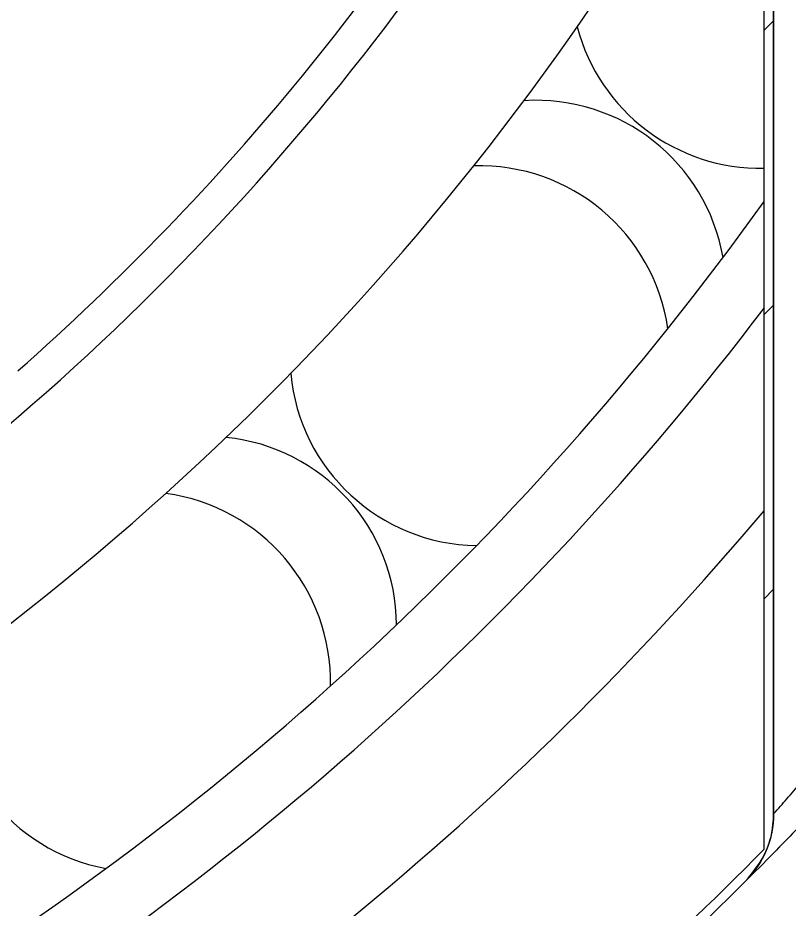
# Model space of a CAD drawing. Header units: millimetres. Extents: x 2 to 1187, y 2 to 839.
# Drawn here: x 657.88 to 670.06, y 451.94 to 466.02 of the extents above; entities that cross this region are included whole.
import ezdxf

# ---------------------------------------------------------------- set-up
doc = ezdxf.new("R2010")
doc.units = ezdxf.units.MM

# ---------------------------------------------------------------- blocks, each defined once
blk = doc.blocks.new('SW_HATCH_3')
at = {"color": 0, "linetype": 'Continuous', "lineweight": 18}
for p, q in [((62.075, -72.629), (62.225, -72.479)), ((62.075, -77.119), (62.225, -76.969)), ((62.075, -81.609), (62.225, -81.459))]:
    blk.add_line(p, q, dxfattribs=at)

msp = doc.modelspace()

# ---------------------------------------------------------------- linework, layer by layer
at = {"color": 7, "linetype": 'Continuous', "lineweight": 25}
for p, q in [((669.6642, 452.8885), (669.6642, 470.2934)), ((669.8143, 453.4449), (669.8143, 469.4434)), ((669.8193, 453.4497), (669.8193, 469.4434)), ((669.8143, 453.4449), (669.8193, 453.4497))]:
    msp.add_line(p, q, dxfattribs=at)
for centre, radius, start, end in [((631.4204, 490.4434), 58.75, 297.910048, 345.207517), ((631.4204, 490.4434), 40, 311.40961, 329.98114), ((631.4203, 490.4435), 43.0001, 301.55095, 332.05621), ((631.4203, 490.4435), 40.5501, 303.70183, 330.2037), ((669.6127, 466.6454), 3, 194.82234, 270.98387), ((666.0607, 461.7197), 3, 9.93216, 93.58461), ((665.1748, 460.6837), 3, 8.19651, 91.8493), ((631.4203, 490.4436), 47.0002, 300.12313, 324.45883), ((631.4203, 490.4436), 48.0002, 300.05955, 322.82048), ((631.4221, 490.4421), 53.7479, 314.92619, 326.46739), ((665.1748, 460.6837), 3, 185.34814, 269.0013), ((660.8604, 456.4098), 3, 0.45825, 84.11114), ((659.8161, 455.5338), 3, 358.72331, 82.3751), ((631.4205, 490.4434), 49.9999, 298.7229, 319.89603), ((659.8162, 455.5338), 3, 175.87533, 259.52714), ((668.3193, 453.4497), 1.5, 314.92573, 0.00075), ((631.4203, 490.4435), 53.6001, 300.67248, 315.52074), ((631.42, 490.4439), 53.7506, 301.6526, 314.91828)]:
    msp.add_arc(centre, radius, start, end, dxfattribs=at)
for points, knots in [([(669.8193, 453.4497), (669.8878, 453.5273), (670.1035, 453.7714), (670.5277, 454.2629), (670.9011, 454.7095), (671.4063, 455.3273), (672.0127, 456.0917), (672.9735, 457.37), (674.0382, 458.8989), (675.1657, 460.6542), (676.5203, 462.9624), (678.0135, 465.8427), (678.9759, 468.1686), (679.4602, 469.3391)], [0, 0, 0, 0, 0.0166259, 0.052313, 0.1042696, 0.1100975, 0.1804921, 0.2609378, 0.3668866, 0.4796313, 0.595894, 0.7966309, 1, 1, 1, 1]), ([(676.2248, 460.7511), (675.6838, 459.9625), (674.638, 458.4381), (673.1606, 456.5562), (671.9268, 455.1017), (671.0405, 454.1149), (670.343, 453.3708), (669.9613, 452.9785), (669.7965, 452.8092)], [0, 0, 0, 0, 0.2803346, 0.5418984, 0.7009958, 0.8394986, 0.9307296, 1, 1, 1, 1]), ([(669.3732, 452.3823), (669.4807, 452.5131), (669.6957, 452.7746), (669.8042, 453.1653), (669.8122, 453.3889), (669.8143, 453.4449)], [0, 0, 0, 0, 0.42855212, 0.85710657, 1, 1, 1, 1])]:
    msp.add_open_spline(points, degree=3, knots=knots, dxfattribs=at)

# ---------------------------------------------------------------- block references
at = {"color": 7, "linetype": 'Continuous', "lineweight": 18}
msp.add_blockref('SW_HATCH_3', (607.589, 538.4541), dxfattribs=at)

doc.saveas('drawing.dxf')
